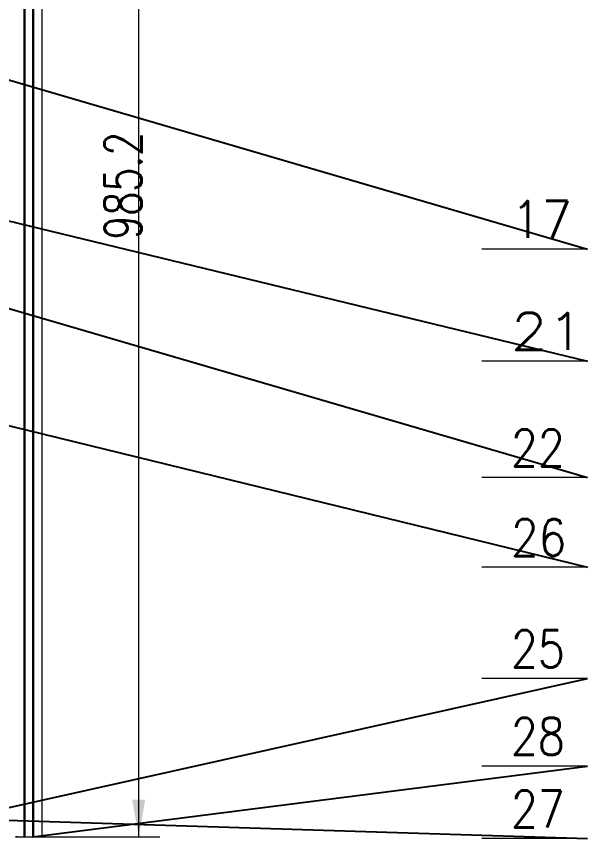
# Model space of a CAD drawing. Header units: millimetres. Extents: x 0 to 420, y 0 to 297.
# Drawn here: x 145.1 to 199.1, y 152.2 to 230 of the extents above; entities that cross this region are included whole.
import ezdxf

# ---------------------------------------------------------------- set-up
doc = ezdxf.new("R2010")
doc.units = ezdxf.units.MM
doc.layers.add('1', color=7, linetype='Continuous', true_color=0xffffff)
doc.layers.add('171', color=7, linetype='Continuous', true_color=0xffffff)
doc.styles.add('blockfont_v2', font='simplex.shx')
doc.styles.add('chinesef_fs', font='simplex.shx', dxfattribs={"bigfont": 'gbcbig.shx'})
doc.dimstyles.get("Standard").update_dxf_attribs({"dimtxt": 0.18, "dimasz": 0.18, "dimexe": 0.18, "dimexo": 0.0625, "dimgap": 0.09, "dimtad": 0, "dimtih": 1, "dimtoh": 1, "dimdec": 4, "dimzin": 0, "dimdsep": 46, "dimtxsty": 'Standard', "dimcen": 0.09, "dimadec": 0, "dimazin": 0, "dimtfac": 1, "dimtdec": 4, "dimtofl": 0, "dimtmove": 0, "dimatfit": 3, "dimfxl": 1, "dimtolj": 1, "dimtzin": 0, "dimarcsym": 0})

# ---------------------------------------------------------------- blocks, each defined once
blk = doc.blocks.new('GROUPED_GEOM1')
at = {"layer": '171', "color": 5, "lineweight": 13}
blk.add_line((199.116, 159.101), (189.116, 159.101), dxfattribs=at)
at = {"layer": '171', "color": 156, "lineweight": 13}
blk.add_line((199.116, 159.101), (199.116, 159.101), dxfattribs=at)
at = {"layer": '171', "color": 5, "linetype": 'Continuous', "lineweight": 13, "insert": (191.869, 160.154), "char_height": 3.5, "attachment_point": 7, "line_spacing_factor": 0.903614, "style": 'chinesef_fs'}
blk.add_mtext('\\W0.8493;28', dxfattribs=at)
blk = doc.blocks.new('GROUPED_GEOM2')
at = {"layer": '171', "color": 5, "lineweight": 13}
blk.add_line((199.116, 152.244), (189.116, 152.244), dxfattribs=at)
at = {"layer": '171', "color": 156, "lineweight": 13}
blk.add_line((199.116, 152.244), (199.116, 152.244), dxfattribs=at)
at = {"layer": '171', "color": 5, "linetype": 'Continuous', "lineweight": 13, "insert": (191.869, 153.297), "char_height": 3.5, "attachment_point": 7, "line_spacing_factor": 0.903614, "style": 'chinesef_fs'}
blk.add_mtext('\\W0.8493;27', dxfattribs=at)
blk = doc.blocks.new('GROUPED_GEOM3')
at = {"layer": '171', "color": 5, "lineweight": 13}
blk.add_line((199.116, 177.896), (189.116, 177.896), dxfattribs=at)
at = {"layer": '171', "color": 156, "lineweight": 13}
blk.add_line((199.116, 177.896), (199.116, 177.896), dxfattribs=at)
at = {"layer": '171', "color": 5, "linetype": 'Continuous', "lineweight": 13, "insert": (191.869, 178.949), "char_height": 3.5, "attachment_point": 7, "line_spacing_factor": 0.903614, "style": 'chinesef_fs'}
blk.add_mtext('\\W0.8750;26', dxfattribs=at)
blk = doc.blocks.new('GROUPED_GEOM4')
at = {"layer": '171', "color": 5, "lineweight": 13}
blk.add_line((199.116, 167.377), (189.116, 167.377), dxfattribs=at)
at = {"layer": '171', "color": 156, "lineweight": 13}
blk.add_line((199.116, 167.377), (199.116, 167.377), dxfattribs=at)
at = {"layer": '171', "color": 5, "linetype": 'Continuous', "lineweight": 13, "insert": (191.869, 168.43), "char_height": 3.5, "attachment_point": 7, "line_spacing_factor": 0.903614, "style": 'chinesef_fs'}
blk.add_mtext('\\W0.8493;25', dxfattribs=at)
blk = doc.blocks.new('GROUPED_GEOM7')
at = {"layer": '171', "color": 5, "lineweight": 13}
blk.add_line((199.116, 186.37), (189.116, 186.37), dxfattribs=at)
at = {"layer": '171', "color": 156, "lineweight": 13}
blk.add_line((199.116, 186.37), (199.116, 186.37), dxfattribs=at)
at = {"layer": '171', "color": 5, "linetype": 'Continuous', "lineweight": 13, "insert": (191.869, 187.423), "char_height": 3.5, "attachment_point": 7, "line_spacing_factor": 0.903614, "style": 'chinesef_fs'}
blk.add_mtext('\\W0.8493;22', dxfattribs=at)
blk = doc.blocks.new('GROUPED_GEOM8')
at = {"layer": '171', "color": 5, "lineweight": 13}
blk.add_line((199.116, 197.386), (189.116, 197.386), dxfattribs=at)
at = {"layer": '171', "color": 156, "lineweight": 13}
blk.add_line((199.116, 197.386), (199.116, 197.386), dxfattribs=at)
at = {"layer": '171', "color": 5, "linetype": 'Continuous', "lineweight": 13, "insert": (191.869, 198.44), "char_height": 3.5, "attachment_point": 7, "line_spacing_factor": 0.903614, "style": 'chinesef_fs'}
blk.add_mtext('\\W1.1550;21', dxfattribs=at)
blk = doc.blocks.new('GROUPED_GEOM27')
at = {"layer": '171', "color": 5, "lineweight": 13}
blk.add_line((199.116, 207.97), (189.116, 207.97), dxfattribs=at)
at = {"layer": '171', "color": 124, "lineweight": 13}
blk.add_line((199.116, 207.97), (199.116, 207.97), dxfattribs=at)
at = {"layer": '171', "color": 5, "linetype": 'Continuous', "lineweight": 13, "insert": (191.869, 209.023), "char_height": 3.5, "attachment_point": 7, "line_spacing_factor": 0.903614, "style": 'chinesef_fs'}
blk.add_mtext('\\W0.9625;17', dxfattribs=at)
blk = doc.blocks.new('_U1')
at = {"layer": '171', "color": 124, "lineweight": 13, "transparency": 16777216}
for p, q in [((145.5, 275.578), (158.666, 275.578)), ((145, 152.422), (158.666, 152.422))]:
    blk.add_line(p, q, dxfattribs=at)
at = {"layer": '171', "color": 156, "lineweight": 13, "transparency": 16777216}
blk.add_line((156.666, 152.422), (156.666, 275.578), dxfattribs=at)
at = {"layer": '171', "color": 156, "lineweight": 18, "transparency": 16777216}
for points in [[(156.666, 275.578), (157.283, 272.078), (156.049, 272.078)], [(156.666, 152.422), (156.049, 155.922), (157.283, 155.922)]]:
    blk.add_solid(points, dxfattribs=at)
at = {"layer": '171', "color": 5, "linetype": 'Continuous', "lineweight": 13, "transparency": 16777216, "insert": (156.932, 208.875), "char_height": 3.5, "attachment_point": 7, "rotation": 90, "line_spacing_factor": 0.63253, "style": 'blockfont_v2'}
blk.add_mtext('\\W0.7539;985.2', dxfattribs=at)

msp = doc.modelspace()

# ---------------------------------------------------------------- linework, layer by layer
at = {"layer": '1', "color": 155, "linetype": 'Continuous', "lineweight": 13}
for p, q in [((145.8, 259.922), (145.8, 152.422)), ((145.8, 259.922), (145.8, 152.422)), ((145.862, 259.922), (145.862, 152.422)), ((146.637, 152.422), (146.637, 259.922)), ((146.7, 152.422), (146.7, 259.922)), ((147.5, 259.922), (147.5, 152.422))]:
    msp.add_line(p, q, dxfattribs=at)
at = {"layer": '1', "color": 155, "linetype": 'Continuous', "lineweight": 18}
for p, q in [((145.8, 259.922), (145.8, 152.422)), ((145.862, 259.922), (145.862, 152.422)), ((145.895, 259.922), (145.895, 152.422)), ((146.605, 259.922), (146.605, 152.422)), ((146.637, 259.922), (146.637, 152.422)), ((146.7, 259.922), (146.7, 152.422)), ((147.5, 259.922), (147.5, 152.422)), ((147.5, 208.859), (147.507, 208.859)), ((147.507, 208.859), (147.507, 208.059)), ((147.507, 208.059), (147.5, 208.059)), ((147.507, 208.059), (147.507, 206.159)), ((147.507, 206.159), (147.5, 206.159)), ((147.507, 206.159), (147.507, 205.359)), ((147.507, 205.359), (147.5, 205.359)), ((147.507, 205.359), (147.5, 205.359)), ((147.507, 205.359), (147.507, 204.559)), ((147.507, 204.559), (147.5, 204.559)), ((147.507, 204.559), (147.507, 202.659)), ((147.507, 202.659), (147.5, 202.659)), ((147.507, 202.659), (147.507, 201.859)), ((147.5, 201.859), (147.507, 201.859)), ((145.187, 152.422), (145, 152.422)), ((145.187, 152.422), (145.787, 152.422)), ((145.787, 152.422), (145.8, 152.422)), ((145.8, 152.422), (145.812, 152.422)), ((145.812, 152.422), (145.85, 152.422)), ((145.85, 152.422), (145.862, 152.422)), ((145.862, 152.422), (145.895, 152.422)), ((145.895, 152.422), (146.605, 152.422)), ((146.605, 152.422), (146.637, 152.422)), ((146.637, 152.422), (146.65, 152.422)), ((146.65, 152.422), (146.687, 152.422)), ((146.687, 152.422), (146.7, 152.422)), ((146.7, 152.422), (146.712, 152.422)), ((146.712, 152.422), (147.312, 152.422)), ((147.5, 152.422), (147.312, 152.422))]:
    msp.add_line(p, q, dxfattribs=at)

# ---------------------------------------------------------------- block references
at = {"layer": '171', "color": 5, "linetype": 'Continuous', "lineweight": 13}
for name in ['GROUPED_GEOM27', 'GROUPED_GEOM8', 'GROUPED_GEOM7', 'GROUPED_GEOM3', 'GROUPED_GEOM4', 'GROUPED_GEOM1', 'GROUPED_GEOM2']:
    msp.add_blockref(name, (0, 0), dxfattribs=at)

# ---------------------------------------------------------------- dimensions: what is measured, and where the dimension line sits
dim = msp.add_linear_dim(base=(156.666, 152.422), p1=(145.206, 275.578), p2=(145, 152.422), angle=90, dimstyle='Standard', override={"dimtxt": 3.5, "dimasz": 3.5, "dimexe": 2, "dimexo": 0, "dimgap": 1.05, "dimtad": 1, "dimtih": 1, "dimtoh": 0, "dimdec": 1, "dimlfac": 8, "dimzin": 8, "dimdsep": 46, "dimlunit": 2, "dimtxsty": 'blockfont_v2', "dimsah": 1, "dimse1": 0, "dimse2": 0, "dimsd1": 0, "dimsd2": 0, "dimclrd": 156, "dimclre": 124, "dimclrt": 5, "dimtol": 0, "dimtm": -0.1, "dimtfac": 0.571429, "dimtdec": 3, "dimtofl": 1, "dimtmove": 0, "dimtzin": 8, "dimlwd": 13, "dimlwe": 13}, dxfattribs=at)
dim.commit()
dim.dimension.update_dxf_attribs({"geometry": '_U1', "text_midpoint": (156.666, 214), "dimtype": 160, "text_rotation": 90})

# ---------------------------------------------------------------- leaders
at = {"layer": '171', "color": 156, "linetype": 'Continuous', "lineweight": 13}
for points, override in [([(129.603, 228.299), (199.116, 207.97)], {"dimasz": 3.5, "dimldrblk": 'None'}), ([(114.981, 217.724), (199.116, 197.386)], {"dimasz": 0.3}), ([(113.75, 211.309), (199.116, 186.37)], {"dimasz": 0.3}), ([(120.687, 197.079), (199.116, 177.896)], {"dimasz": 0.3}), ([(143.25, 154.922), (199.116, 167.377)], {"dimasz": 0.3}), ([(146.641, 152.422), (199.116, 159.101)], {"dimasz": 0.3}), ([(113.75, 154.922), (199.116, 152.244)], {"dimasz": 0.3})]:
    msp.add_leader(points, dimstyle='Standard', override=override, dxfattribs=at)

doc.saveas('drawing.dxf')
